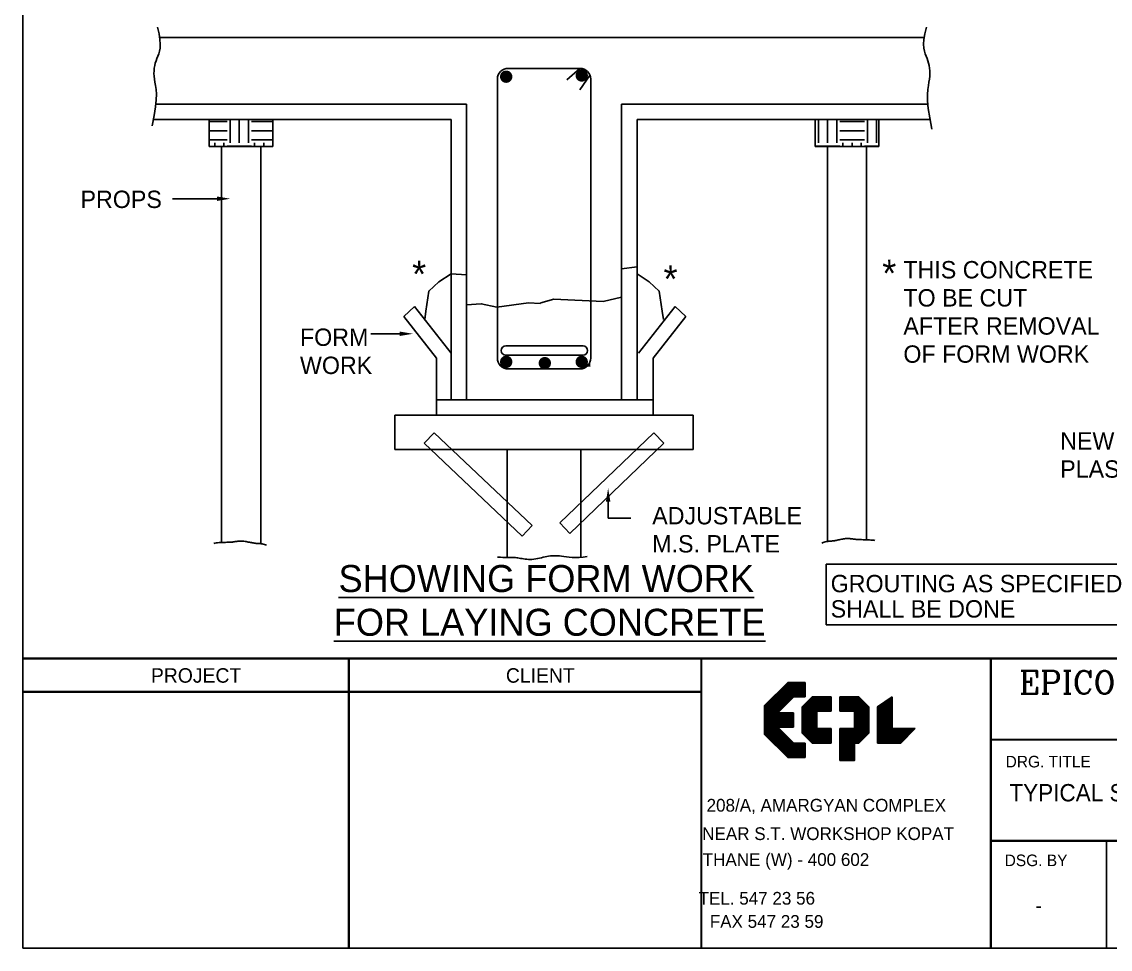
# Model space of a CAD drawing. Header units: millimetres. Extents: x -8855 to 105318, y -17958 to 67465.
# Drawn here: x -7626 to 3653, y 3894 to 13507 of the extents above; entities that cross this region are included whole.
import ezdxf
from ezdxf.lldxf.tags import DXFTag

# ---------------------------------------------------------------- set-up
doc = ezdxf.new("R2010")
doc.units = ezdxf.units.MM
doc.header["$LTSCALE"] = 25
for name, color, linetype in [('9', 3, 'Continuous'), ('DIM', 5, 'Continuous'), ('REN', 3, 'Continuous'), ('TEXT', 2, 'Continuous')]:
    doc.layers.add(name, color=color, linetype=linetype)
doc.styles.add('ROMANC', font='romanc', dxfattribs={"height": 5})
doc.styles.add('ROMANS', font='stylu.ttf')
tags = doc.linetypes.add('HIDDEN2', pattern=[4.7625, 3.175, -1.5875]).pattern_tags.tags
tags[6:7] = [DXFTag(74, 4), DXFTag(75, 0), DXFTag(340, '0'), DXFTag(46, 1.0), DXFTag(50, 0.0), DXFTag(44, 0.0), DXFTag(45, 0.0)]
tags[4:5] = [DXFTag(74, 4), DXFTag(75, 0), DXFTag(340, '0'), DXFTag(46, 1.0), DXFTag(50, 0.0), DXFTag(44, 0.0), DXFTag(45, 0.0)]

# ---------------------------------------------------------------- blocks, each defined once
blk = doc.blocks.new('*X3')
at = {"color": 0}
for p, q in [((97343, 4906), (98027, 5590)), ((97343, 4924), (98009, 5590)), ((97343, 4942), (97991, 5590)), ((97343, 4959), (97974, 5590)), ((97343, 4977), (97956, 5590)), ((97343, 4995), (97938, 5590)), ((97343, 5012), (97921, 5590)), ((97343, 5030), (97903, 5590)), ((97343, 5048), (97885, 5590)), ((97343, 5065), (97868, 5590)), ((97343, 5083), (97850, 5590)), ((97343, 5101), (97832, 5590)), ((97343, 5118), (97815, 5590)), ((97343, 5136), (97797, 5590)), ((97343, 5154), (97779, 5590)), ((97343, 5171), (97762, 5590)), ((97343, 5189), (97744, 5590)), ((97343, 4889), (98043, 5589)), ((97343, 4871), (98043, 5571)), ((97343, 4853), (98043, 5553)), ((97847, 5340), (98043, 5536)), ((97865, 5340), (98043, 5518)), ((97883, 5340), (98043, 5500)), ((97900, 5340), (98043, 5483)), ((97918, 5340), (98043, 5465)), ((97936, 5340), (98043, 5447)), ((97953, 5340), (98043, 5430)), ((97971, 5340), (98043, 5412)), ((97989, 5340), (98043, 5394)), ((98007, 5340), (98043, 5377)), ((98024, 5340), (98043, 5359)), ((98042, 5340), (98043, 5341)), ((97343, 4694), (97714, 5065)), ((97343, 4712), (97696, 5065)), ((97343, 4730), (97678, 5065)), ((97343, 4747), (97661, 5065)), ((97343, 4765), (97643, 5065)), ((97343, 4783), (97625, 5065)), ((97343, 4800), (97608, 5065)), ((97343, 4818), (97590, 5065)), ((97343, 4836), (97572, 5065)), ((97350, 4683), (97732, 5065)), ((97359, 4674), (97749, 5065)), ((97367, 4666), (97767, 5065)), ((97376, 4657), (97785, 5065)), ((97385, 4648), (97802, 5065)), ((97394, 4639), (97820, 5065)), ((97588, 4815), (97838, 5065)), ((97605, 4815), (97843, 5053)), ((97623, 4815), (97843, 5035)), ((97641, 4815), (97843, 5017)), ((97658, 4815), (97843, 5000)), ((97676, 4815), (97843, 4982)), ((97694, 4815), (97843, 4964)), ((97711, 4815), (97843, 4947)), ((97729, 4815), (97843, 4929)), ((97747, 4815), (97843, 4911)), ((97764, 4815), (97843, 4894)), ((97403, 4630), (97579, 4807)), ((97412, 4621), (97588, 4798)), ((97420, 4613), (97597, 4789)), ((97429, 4604), (97606, 4781)), ((97438, 4595), (97615, 4772)), ((97447, 4586), (97624, 4763)), ((97456, 4577), (97633, 4754)), ((97465, 4568), (97641, 4745)), ((97473, 4560), (97650, 4736)), ((97482, 4551), (97659, 4728)), ((97491, 4542), (97668, 4719)), ((97500, 4533), (97677, 4710)), ((97509, 4524), (97686, 4701)), ((97782, 4815), (97843, 4876)), ((97800, 4815), (97843, 4858)), ((97817, 4815), (97843, 4841)), ((97835, 4815), (97843, 4823)), ((97518, 4515), (97694, 4692)), ((97526, 4507), (97703, 4683)), ((97535, 4498), (97712, 4674)), ((97544, 4489), (97721, 4666)), ((97553, 4480), (97730, 4657)), ((97562, 4471), (97739, 4648)), ((97571, 4462), (97747, 4639)), ((97579, 4454), (97756, 4630)), ((97588, 4445), (97765, 4621)), ((97597, 4436), (97774, 4613)), ((97606, 4427), (97783, 4604)), ((97615, 4418), (97792, 4595)), ((97624, 4409), (97800, 4586)), ((97633, 4400), (97809, 4577)), ((97641, 4392), (97818, 4568)), ((97650, 4383), (97827, 4560)), ((97659, 4374), (97836, 4551)), ((97668, 4365), (97845, 4542)), ((97677, 4356), (97861, 4540)), ((97686, 4347), (97878, 4540)), ((97694, 4339), (97896, 4540)), ((97703, 4330), (97914, 4540)), ((97712, 4321), (97931, 4540)), ((97721, 4312), (97949, 4540)), ((97730, 4303), (97967, 4540)), ((97739, 4294), (97984, 4540)), ((97752, 4290), (98002, 4540)), ((97770, 4290), (98020, 4540)), ((97787, 4290), (98037, 4540)), ((97805, 4290), (98043, 4528)), ((97823, 4290), (98043, 4510)), ((97840, 4290), (98043, 4493)), ((97858, 4290), (98043, 4475)), ((97876, 4290), (98043, 4457)), ((97893, 4290), (98043, 4440)), ((97911, 4290), (98043, 4422)), ((97929, 4290), (98043, 4404)), ((97946, 4290), (98043, 4387)), ((97964, 4290), (98043, 4369)), ((97982, 4290), (98043, 4351)), ((97999, 4290), (98043, 4334)), ((98017, 4290), (98043, 4316)), ((98035, 4290), (98043, 4298))]:
    blk.add_line(p, q, dxfattribs=at)
blk = doc.blocks.new('*X4')
at = {"color": 0}
for p, q in [((97993, 4849), (98484, 5340)), ((97993, 4867), (98466, 5340)), ((97993, 4885), (98448, 5340)), ((97993, 4902), (98431, 5340)), ((97993, 4920), (98413, 5340)), ((97993, 4938), (98395, 5340)), ((97993, 4955), (98378, 5340)), ((97993, 4973), (98360, 5340)), ((97993, 4991), (98342, 5340)), ((97993, 5008), (98325, 5340)), ((97993, 5026), (98307, 5340)), ((97993, 5044), (98289, 5340)), ((97993, 5061), (98272, 5340)), ((97993, 5079), (98254, 5340)), ((97993, 5097), (98236, 5340)), ((97993, 5114), (98219, 5340)), ((97993, 5132), (98201, 5340)), ((97993, 5150), (98183, 5340)), ((97993, 5167), (98166, 5340)), ((98251, 5090), (98493, 5332)), ((98269, 5090), (98493, 5314)), ((98287, 5090), (98493, 5296)), ((98305, 5090), (98493, 5279)), ((98643, 5093), (98890, 5340)), ((98643, 5110), (98873, 5340)), ((98643, 5128), (98855, 5340)), ((98643, 5146), (98837, 5340)), ((98643, 5163), (98820, 5340)), ((98643, 5181), (98802, 5340)), ((98643, 5199), (98784, 5340)), ((98643, 5216), (98767, 5340)), ((98643, 5234), (98749, 5340)), ((98643, 5252), (98731, 5340)), ((98643, 5269), (98714, 5340)), ((98643, 5287), (98696, 5340)), ((98643, 5305), (98678, 5340)), ((98643, 5322), (98661, 5340)), ((98658, 5090), (98908, 5340)), ((98676, 5090), (98926, 5340)), ((98693, 5090), (98943, 5340)), ((98711, 5090), (98961, 5340)), ((98729, 5090), (98976, 5337)), ((98746, 5090), (98984, 5328)), ((98764, 5090), (98993, 5319)), ((98782, 5090), (99002, 5310)), ((98799, 5090), (99011, 5302)), ((98817, 5090), (99020, 5293)), ((98835, 5090), (99029, 5284)), ((98853, 5090), (99037, 5275)), ((98870, 5090), (99046, 5266)), ((99293, 5089), (99543, 5339)), ((99293, 5071), (99543, 5321)), ((99293, 5106), (99492, 5306)), ((99293, 5053), (99543, 5303)), ((99293, 5036), (99543, 5286)), ((99293, 5124), (99437, 5268)), ((99293, 5018), (99543, 5268)), ((97993, 4832), (98243, 5082)), ((98322, 5090), (98493, 5261)), ((98340, 5090), (98493, 5243)), ((98358, 5090), (98493, 5225)), ((98375, 5090), (98493, 5208)), ((98393, 5090), (98493, 5190)), ((98411, 5090), (98493, 5172)), ((98428, 5090), (98493, 5155)), ((98446, 5090), (98493, 5137)), ((98464, 5090), (98493, 5119)), ((98481, 5090), (98493, 5102)), ((98888, 5090), (99055, 5257)), ((98893, 5077), (99064, 5249)), ((98893, 5060), (99073, 5240)), ((98893, 5042), (99082, 5231)), ((98893, 5024), (99090, 5222)), ((98893, 5007), (99099, 5213)), ((98893, 4989), (99108, 5204)), ((98893, 4971), (99117, 5196)), ((98893, 4954), (99126, 5187)), ((98893, 4936), (99135, 5178)), ((98893, 4918), (99143, 5168)), ((98893, 4901), (99143, 5151)), ((98893, 4883), (99143, 5133)), ((98893, 4865), (99143, 5115)), ((98893, 4848), (99143, 5098)), ((98893, 4830), (99143, 5080)), ((99293, 5000), (99543, 5250)), ((99293, 4982), (99543, 5232)), ((99293, 5142), (99381, 5230)), ((99293, 4965), (99543, 5215)), ((99293, 4947), (99543, 5197)), ((99293, 5159), (99326, 5192)), ((99293, 4929), (99543, 5179)), ((99293, 4912), (99543, 5162)), ((99293, 4894), (99543, 5144)), ((99293, 4876), (99543, 5126)), ((99293, 4859), (99543, 5109)), ((99293, 4841), (99543, 5091)), ((97993, 4814), (98243, 5064)), ((97993, 4796), (98243, 5046)), ((97993, 4779), (98243, 5029)), ((97993, 4761), (98243, 5011)), ((97993, 4743), (98243, 4993)), ((97993, 4725), (98243, 4975)), ((97994, 4709), (98243, 4958)), ((98003, 4700), (98243, 4940)), ((98012, 4692), (98243, 4922)), ((98021, 4683), (98243, 4905)), ((98643, 4527), (99143, 5027)), ((98643, 4509), (99143, 5009)), ((98643, 4492), (99143, 4992)), ((98643, 4474), (99143, 4974)), ((98643, 4456), (99143, 4956)), ((98643, 4439), (99143, 4939)), ((98643, 4421), (99143, 4921)), ((98643, 4403), (99143, 4903)), ((98893, 4812), (99143, 5062)), ((98893, 4795), (99143, 5045)), ((99293, 4823), (99543, 5073)), ((99293, 4806), (99543, 5056)), ((99293, 4788), (99543, 5038)), ((99293, 4770), (99543, 5020)), ((99293, 4753), (99543, 5003)), ((99293, 4735), (99543, 4985)), ((99293, 4717), (99543, 4967)), ((99293, 4700), (99543, 4950)), ((99293, 4682), (99543, 4932)), ((99293, 4664), (99543, 4914)), ((99293, 4647), (99543, 4897)), ((98030, 4674), (98243, 4887)), ((98038, 4665), (98243, 4869)), ((98047, 4656), (98243, 4852)), ((98056, 4647), (98243, 4834)), ((98065, 4639), (98243, 4816)), ((98074, 4630), (98243, 4799)), ((98083, 4621), (98252, 4790)), ((98092, 4612), (98270, 4790)), ((98100, 4603), (98287, 4790)), ((98109, 4594), (98305, 4790)), ((98118, 4585), (98323, 4790)), ((98127, 4577), (98340, 4790)), ((98136, 4568), (98358, 4790)), ((98145, 4559), (98376, 4790)), ((98153, 4550), (98393, 4790)), ((98162, 4541), (98411, 4790)), ((98179, 4540), (98429, 4790)), ((98196, 4540), (98446, 4790)), ((98214, 4540), (98464, 4790)), ((98232, 4540), (98482, 4790)), ((98249, 4540), (98493, 4784)), ((98267, 4540), (98493, 4766)), ((98285, 4540), (98493, 4748)), ((98303, 4540), (98493, 4730)), ((98320, 4540), (98493, 4713)), ((98643, 4386), (99143, 4886)), ((98643, 4368), (99143, 4868)), ((98643, 4350), (99143, 4850)), ((98643, 4332), (99143, 4832)), ((98643, 4315), (99143, 4815)), ((98643, 4297), (99143, 4797)), ((98643, 4545), (98888, 4790)), ((98643, 4562), (98871, 4790)), ((98643, 4580), (98853, 4790)), ((98643, 4598), (98835, 4790)), ((98643, 4615), (98818, 4790)), ((98643, 4633), (98800, 4790)), ((98643, 4651), (98782, 4790)), ((98643, 4668), (98765, 4790)), ((98643, 4686), (98747, 4790)), ((98643, 4704), (98729, 4790)), ((98643, 4721), (98712, 4790)), ((98643, 4739), (98694, 4790)), ((98643, 4757), (98676, 4790)), ((98643, 4774), (98659, 4790)), ((98904, 4540), (99143, 4779)), ((98921, 4540), (99143, 4762)), ((98939, 4540), (99143, 4744)), ((98957, 4540), (99143, 4726)), ((99292, 4540), (99542, 4790)), ((99293, 4629), (99543, 4879)), ((99293, 4611), (99543, 4861)), ((99293, 4594), (99543, 4844)), ((99293, 4576), (99543, 4826)), ((99293, 4558), (99543, 4808)), ((99310, 4540), (99560, 4790)), ((99328, 4540), (99578, 4790)), ((99345, 4540), (99595, 4790)), ((99363, 4540), (99613, 4790)), ((99381, 4540), (99631, 4790)), ((99399, 4540), (99649, 4790)), ((99416, 4540), (99666, 4790)), ((99434, 4540), (99684, 4790)), ((99452, 4540), (99702, 4790)), ((99469, 4540), (99719, 4790)), ((99487, 4540), (99737, 4790)), ((99505, 4540), (99755, 4790)), ((99522, 4540), (99772, 4790)), ((99540, 4540), (99790, 4790)), ((99558, 4540), (99808, 4790)), ((99575, 4540), (99825, 4790)), ((99593, 4540), (99843, 4790)), ((99611, 4540), (99861, 4790)), ((99628, 4540), (99878, 4790)), ((99646, 4540), (99896, 4790)), ((99664, 4540), (99914, 4790)), ((99681, 4540), (99931, 4790)), ((98338, 4540), (98493, 4695)), ((98356, 4540), (98493, 4677)), ((98373, 4540), (98493, 4660)), ((98391, 4540), (98493, 4642)), ((98409, 4540), (98493, 4624)), ((98426, 4540), (98493, 4607)), ((98444, 4540), (98493, 4589)), ((98462, 4540), (98493, 4571)), ((98479, 4540), (98493, 4554)), ((98643, 4279), (98893, 4529)), ((98643, 4262), (98893, 4512)), ((98643, 4244), (98893, 4494)), ((98657, 4240), (98893, 4476)), ((98674, 4240), (98893, 4459)), ((98692, 4240), (98893, 4441)), ((98710, 4240), (98893, 4423)), ((98727, 4240), (98893, 4406)), ((98745, 4240), (98893, 4388)), ((98763, 4240), (98893, 4370)), ((98780, 4240), (98893, 4353)), ((98798, 4240), (98893, 4335)), ((98816, 4240), (98893, 4317)), ((98833, 4240), (98893, 4300)), ((98851, 4240), (98893, 4282)), ((98869, 4240), (98893, 4264)), ((98886, 4240), (98893, 4247))]:
    blk.add_line(p, q, dxfattribs=at)

msp = doc.modelspace()

# ---------------------------------------------------------------- hatches: boundary and pattern name
h = msp.add_hatch()
h.set_pattern_fill('EARTH', color=256, scale=40, style=0)
h.set_pattern_definition([(0, (116929.1, 35904.2), (254, 254), [254, -254]), (0, (116929.1, 35999.45), (254, 254), [254, -254]), (0, (116929.1, 36094.7), (254, 254), [254, -254]), (90, (116960.84, 36126.45), (-254, 254), [254, -254]), (90, (117056.1, 36126.45), (-254, 254), [254, -254]), (90, (117151.34, 36126.45), (-254, 254), [254, -254])])
h.paths.add_polyline_path([(594.9373, 12493.36385), (594.9373, 12214.14974), (1254.96924, 12214.14974), (1254.96924, 12493.36385)])
h.paths.add_polyline_path([(-5022.75997, 12214.14974), (-5022.75997, 12493.36385), (-5682.79191, 12493.36385), (-5682.79191, 12214.14974)])

# ---------------------------------------------------------------- linework, layer by layer
for p, q in [((-7613.86186, 32141.71581), (-7613.86186, 3906.40728)), ((-6199.95906, 13344.24377), (1728.89934, 13344.24377)), ((-6236.03769, 12653.36385), (-3017.26229, 12653.36385)), ((-3017.26229, 12653.36385), (-3017.26229, 9588.96145)), ((-1410.56038, 9588.96145), (-1410.56038, 12653.36385)), ((-1410.56038, 12653.36385), (1763.93945, 12653.36385)), ((-6262.22496, 12493.36385), (-3177.26229, 12493.36385)), ((-5682.79191, 12493.36385), (-5682.79191, 12214.14974)), ((-5022.75997, 12214.14974), (-5022.75997, 12493.36385)), ((-3177.26229, 12493.36385), (-3177.26229, 9588.96145)), ((-1250.56038, 9588.96145), (-1250.56038, 12493.36385)), ((-1250.56038, 12493.36385), (1785.7707, 12493.36385)), ((594.9373, 12214.14974), (594.9373, 12493.36385)), ((1254.96924, 12493.36385), (1254.96924, 12214.14974)), ((-5682.79191, 12214.14974), (-5022.75997, 12214.14974)), ((-5555.86253, 12214.14974), (-5555.86253, 8107.07082)), ((-5149.68936, 12214.14974), (-5149.68936, 8097.72693)), ((1254.96924, 12214.14974), (594.9373, 12214.14974)), ((721.86669, 12214.14974), (721.86669, 8114.90386)), ((1128.03986, 12214.14974), (1128.03986, 8142.38991)), ((-1410.56038, 10946.31135), (-1250.56038, 10966.28498)), ((-3017.26229, 10882.52686), (-3177.26229, 10893.17946)), ((-3555.23741, 10554.52774), (-3667.26225, 10451.97372)), ((-3177.26229, 10071.98311), (-3555.23741, 10554.52774)), ((-1234.83823, 10071.98311), (-856.86311, 10554.52774)), ((-856.86311, 10554.52774), (-744.83827, 10451.97372)), ((-3328.69227, 10019.73595), (-3667.26225, 10451.97372)), ((-1083.40825, 10019.73595), (-744.83827, 10451.97372)), ((-3328.69227, 10019.73595), (-3328.69227, 9428.96145)), ((-1083.40825, 10019.73595), (-1083.40825, 9428.96145)), ((-3328.69227, 9588.96145), (-1083.40825, 9588.96145)), ((-3760.61632, 9428.96145), (-667.20635, 9428.96145)), ((-3760.61632, 9428.96145), (-3760.61632, 9074.06831)), ((-667.20635, 9428.96145), (-667.20635, 9074.06831)), ((-3352.05436, 9247.13373), (-3455.06409, 9138.55914)), ((-2440.82659, 8176.30518), (-3455.06409, 9138.55914)), ((-2337.81685, 8284.87978), (-3352.05436, 9247.13373)), ((-2050.31738, 8313.47556), (-1075.76831, 9247.13373)), ((-1947.30765, 8204.90096), (-972.75858, 9138.55914)), ((-1075.76831, 9247.13373), (-972.75858, 9138.55914)), ((-667.20635, 9074.06831), (-3760.61632, 9074.06831)), ((-2594.69909, 9074.06831), (-2594.69909, 7955.20201)), ((-1833.12358, 9074.06831), (-1833.12358, 7955.59177)), ((-2337.81685, 8284.87978), (-2440.82659, 8176.30518)), ((-2050.31738, 8313.47556), (-1947.30765, 8204.90096)), ((-7613.86186, 3906.40728), (11865.99782, 3906.40728))]:
    msp.add_line(p, q)
for points in [[(-6219.84105, 13451.59579), (-6202.88566, 13380.86847), (-6193.49593, 13322.39158), (-6190.42314, 13274.33123), (-6192.41861, 13234.85351), (-6198.23362, 13202.12454), (-6206.61949, 13174.31042), (-6216.32751, 13149.57724), (-6226.10899, 13126.09112), (-6234.89885, 13102.31157), (-6242.36656, 13077.87182), (-6248.36522, 13052.69852), (-6252.74792, 13026.7183), (-6255.36775, 12999.85781), (-6256.0778, 12972.0437), (-6254.73117, 12943.2026), (-6251.18096, 12913.26117), (-6245.57407, 12881.76291), (-6239.23264, 12846.71883), (-6233.77265, 12805.7568), (-6230.81006, 12756.50469), (-6231.96082, 12696.59037), (-6238.8409, 12623.64171), (-6253.06627, 12535.28658), (-6276.25288, 12429.15285)], [(1748.78132, 13451.59579), (1731.82594, 13380.86847), (1722.4362, 13322.39158), (1719.36342, 13274.33123), (1721.35888, 13234.85351), (1727.1739, 13202.12454), (1735.55976, 13174.31042), (1745.26778, 13149.57724), (1755.04926, 13126.09112), (1763.83912, 13102.31157), (1771.30684, 13077.87182), (1777.3055, 13052.69852), (1781.68819, 13026.7183), (1784.30802, 12999.85781), (1785.01807, 12972.0437), (1783.67145, 12943.2026), (1780.12123, 12913.26117), (1774.51434, 12881.69625), (1768.17292, 12846.18556), (1762.71293, 12803.95702), (1759.75033, 12752.23853), (1760.90109, 12688.25803), (1767.78118, 12609.24343), (1782.00654, 12512.42265), (1805.19316, 12395.0236)], [(-3177.26229, 10893.17946), (-3303.46774, 10810.28766), (-3407.91894, 10716.40583), (-3439.25408, 10507.77936), (-3450.80965, 10421.20929)], [(-1250.56038, 10893.17946), (-1124.35493, 10810.28766), (-1019.90373, 10716.40583), (-988.56859, 10507.77936), (-977.01302, 10421.20929)], [(-2253.65474, 10586.21658), (-2245.61614, 10592.67329), (-2113.84036, 10631.37967), (-1602.23988, 10608.1559), (-1410.56038, 10651.38121)], [(-3017.26229, 10573.65634), (-2864.84016, 10584.93199), (-2703.95856, 10549.27773), (-2376.49418, 10592.67329), (-2253.65474, 10586.21658)], [(-5088.60681, 8080.74797), (-5100.16694, 8086.4001), (-5111.6869, 8090.66843), (-5123.12653, 8093.77359), (-5134.44568, 8095.93617), (-5145.60418, 8097.37677), (-5156.56187, 8098.316), (-5167.27858, 8098.97446), (-5177.71416, 8099.57275), (-5187.84964, 8100.29583), (-5197.75084, 8101.18603), (-5207.50478, 8102.25004), (-5217.19848, 8103.49453), (-5226.91895, 8104.92621), (-5236.75321, 8106.55175), (-5246.78828, 8108.37784), (-5257.11119, 8110.41117), (-5267.77993, 8112.63948), (-5278.7365, 8114.97474), (-5289.89389, 8117.31001), (-5301.16506, 8119.53833), (-5312.46302, 8121.55272), (-5323.70073, 8123.24624), (-5334.79117, 8124.51192), (-5345.64734, 8125.24281), (-5356.20341, 8125.3676), (-5366.47834, 8124.95759), (-5376.51229, 8124.11974), (-5386.34544, 8122.96102), (-5396.01793, 8121.58837), (-5405.56993, 8120.10877), (-5415.04161, 8118.62917), (-5424.47312, 8117.25653), (-5433.92694, 8116.07496), (-5443.55479, 8115.07724), (-5453.53072, 8114.23326), (-5464.02876, 8113.51296), (-5475.22295, 8112.88624), (-5487.28733, 8112.32304), (-5500.39594, 8111.79326), (-5514.72282, 8111.26682), (-5530.33044, 8110.70918), (-5546.83503, 8110.06798), (-5563.74124, 8109.2864), (-5580.55375, 8108.30761), (-5596.7772, 8107.0748), (-5611.91627, 8105.53113), (-5625.47561, 8103.6198), (-5636.95988, 8101.28396)], [(665.75664, 8104.62364), (677.26355, 8110.38334), (688.7432, 8114.75893), (700.15337, 8117.97064), (711.45186, 8120.23869), (722.59644, 8121.7833), (733.54489, 8122.82469), (744.255, 8123.58307), (754.68455, 8124.27867), (764.81284, 8125.09624), (774.70531, 8126.07874), (784.4489, 8127.23367), (794.13057, 8128.56853), (803.83726, 8130.0908), (813.65594, 8131.80799), (823.67354, 8133.72759), (833.97703, 8135.85711), (844.62453, 8138.18482), (855.55885, 8140.62217), (866.69397, 8143.0614), (877.94387, 8145.39474), (889.22254, 8147.51441), (900.44397, 8149.31267), (911.52213, 8150.68173), (922.37101, 8151.51384), (932.92545, 8151.73707), (943.20376, 8151.42291), (953.24509, 8150.67868), (963.08862, 8149.61171), (972.77349, 8148.32934), (982.33888, 8146.93889), (991.82394, 8145.54769), (1001.26784, 8144.26307), (1010.73227, 8143.16973), (1020.36901, 8142.26184), (1030.35238, 8141.51094), (1040.85668, 8140.88858), (1052.05623, 8140.3663), (1064.12533, 8139.91563), (1077.23831, 8139.50813), (1091.56948, 8139.11533), (1107.18162, 8138.70329), (1123.69147, 8138.21605), (1140.60424, 8137.59218), (1157.42515, 8136.77023), (1173.65939, 8135.68878), (1188.8122, 8134.28638), (1202.38877, 8132.50158), (1213.89433, 8130.27296)], [(-2694.93962, 7959.08218), (-2664.42864, 7956.57208), (-2639.55192, 7955.02364), (-2619.45, 7954.25406), (-2603.26341, 7954.08054), (-2590.13268, 7954.32029), (-2579.19837, 7954.79051), (-2569.601, 7955.30843), (-2560.4811, 7955.69123), (-2551.11451, 7955.7866), (-2541.31819, 7955.56407), (-2531.04439, 7955.02364), (-2520.24536, 7954.16531), (-2508.87336, 7952.98908), (-2496.88063, 7951.49494), (-2484.21943, 7949.68291), (-2470.842, 7947.55297), (-2456.71387, 7945.13692), (-2441.85361, 7942.59372), (-2426.29303, 7940.11409), (-2410.06399, 7937.88878), (-2393.1983, 7936.10854), (-2375.72781, 7934.96409), (-2357.68434, 7934.64619), (-2339.09972, 7935.34558), (-2320.02437, 7937.18278), (-2300.58295, 7939.99753), (-2280.9187, 7943.55934), (-2261.17488, 7947.63774), (-2241.49472, 7952.00226), (-2222.02147, 7956.42241), (-2202.89836, 7960.66771), (-2184.26866, 7964.50769), (-2166.19999, 7967.74299), (-2148.45759, 7970.29878), (-2130.73111, 7972.13135), (-2112.71018, 7973.19698), (-2094.08444, 7973.45196), (-2074.54353, 7972.85259), (-2053.77708, 7971.35514), (-2031.47474, 7968.91591), (-2007.33675, 7965.59451), (-1981.1058, 7961.86381), (-1952.53519, 7958.30001), (-1921.37824, 7955.4793), (-1887.38823, 7953.97788), (-1850.31848, 7954.37195), (-1809.92228, 7957.23769), (-1765.95294, 7963.15131)]]:
    msp.add_lwpolyline(points)
at = {"layer": '9'}
msp.add_line((-7613.86186, 3906.40728), (11865.99782, 3906.40728), dxfattribs=at)
at = {"layer": 'DIM'}
for p, q in [((-5604.43582, 11673.20037), (-6065.27686, 11673.20037)), ((-3710.87642, 10273.08829), (-4007.8518, 10273.08829)), ((-1549.86605, 8532.96016), (-1549.86605, 8363.84443)), ((-1549.86605, 8363.84443), (-1313.17102, 8363.84443))]:
    msp.add_line(p, q, dxfattribs=at)
for points in [[(-5604.43582, 11696.53371), (-5604.43582, 11649.86704), (-5464.43582, 11673.20037)], [(-3710.87642, 10296.42163), (-3710.87642, 10249.75496), (-3570.87642, 10273.08829)], [(-1573.19938, 8532.96016), (-1526.53272, 8532.96016), (-1549.86605, 8672.96016)]]:
    msp.add_solid(points, dxfattribs=at)
at = {"layer": 'REN', "linetype": 'HIDDEN2'}
for p, q in [((-2585.26229, 13024.24377), (-1842.56038, 13024.24377)), ((-2697.26229, 12912.24377), (-2697.26229, 10020.96145)), ((-1730.56038, 10020.96145), (-1730.56038, 12912.24377)), ((-2585.26229, 9908.96145), (-1842.56038, 9908.96145))]:
    msp.add_line(p, q, dxfattribs=at)
at = {"layer": 'REN'}
for p, q in [((-1843.34202, 13021.57051), (-1978.10557, 12905.47107)), ((-1736.99965, 12956.44883), (-1842.32451, 12800.54842)), ((-2658.15521, 10098.85801), (-2658.15521, 10098.58757)), ((-1809.9556, 10146.85801), (-2610.15521, 10146.85801)), ((-2610.15521, 10050.58757), (-1809.9556, 10050.58757)), ((-1761.9556, 10098.58757), (-1761.9556, 10098.85801))]:
    msp.add_line(p, q, dxfattribs=at)
at = {"layer": 'REN', "const_width": 64}
for points in [[(-2638.14743, 12937.84368, 1), (-2574.14743, 12937.84368, 1)], [(-1855.43572, 12950.05736, 1), (-1791.43572, 12950.05736, 1)], [(-2638.14743, 9982.12063, 1), (-2574.14743, 9982.12063, 1)], [(-1855.43572, 9982.12063, 1), (-1791.43572, 9982.12063, 1)], [(-2238.05026, 9968.74552, 1), (-2174.05026, 9968.74552, 1)]]:
    msp.add_lwpolyline(points, format="xyb", close=True, dxfattribs=at)
at = {"layer": 'REN'}
for centre, radius, start, end in [((-2585.26229, 12912.24377), 112, 90, 180), ((-1842.56038, 12912.24377), 112, 0, 90), ((-2610.15521, 10098.85801), 48, 90, 180), ((-2610.15521, 10098.58757), 48, 180, 270), ((-1809.9556, 10098.85801), 48, 0, 90), ((-1809.9556, 10098.58757), 48, 270, 0), ((-2585.26229, 10020.96145), 112, 180, 270), ((-1842.56038, 10020.96145), 112, 270, 0)]:
    msp.add_arc(centre, radius, start, end, dxfattribs=at)
msp.add_solid([(-1735.36424, 9930.32523), (-1735.36424, 9967.65857), (-1847.36424, 9948.9919)], dxfattribs=at)
at = {"layer": 'TEXT'}
for p, q in [((71.70998, 6420.50226), (311.70998, 6660.50226)), ((311.70998, 6660.50226), (491.70998, 6660.50226)), ((491.70998, 6660.50226), (491.70998, 6510.50226)), ((208.84201, 6345.50226), (373.84201, 6510.50226)), ((373.84201, 6510.50226), (491.70998, 6510.50226)), ((461.70998, 6408.19744), (564.0148, 6510.50226)), ((564.0148, 6510.50226), (761.70998, 6510.50226)), ((761.70998, 6510.50226), (761.70998, 6360.50226)), ((1049.40516, 6510.50226), (851.70998, 6510.50226)), ((851.70998, 6510.50226), (851.70998, 6360.50226)), ((1151.70998, 6408.19744), (1049.40516, 6510.50226)), ((1241.70998, 6408.19744), (1391.70998, 6510.50226)), ((1391.70998, 6510.50226), (1391.70998, 6180.50226)), ((71.70998, 6420.50226), (71.70998, 6120.50226)), ((208.84201, 6345.50226), (371.70998, 6345.50226)), ((371.70998, 6345.50226), (371.70998, 6195.50226)), ((461.70998, 6408.19744), (461.70998, 6132.80708)), ((611.70998, 6360.50226), (611.70998, 6180.50226)), ((611.70998, 6360.50226), (761.70998, 6360.50226)), ((1001.70998, 6360.50226), (851.70998, 6360.50226)), ((1001.70998, 6360.50226), (1001.70998, 6180.50226)), ((1151.70998, 6408.19744), (1151.70998, 6132.80708)), ((1241.70998, 6408.19744), (1241.70998, 6030.50226)), ((71.70998, 6120.50226), (311.70998, 5880.50226)), ((208.84201, 6195.50226), (373.84201, 6030.50226)), ((208.84201, 6195.50226), (371.70998, 6195.50226)), ((461.70998, 6132.80708), (564.0148, 6030.50226)), ((611.70998, 6180.50226), (761.70998, 6180.50226)), ((761.70998, 6180.50226), (761.70998, 6030.50226)), ((851.70998, 6180.50226), (851.70998, 5850.50226)), ((1001.70998, 6180.50226), (851.70998, 6180.50226)), ((1151.70998, 6132.80708), (1049.40516, 6030.50226)), ((1631.70998, 6180.50226), (1391.70998, 6180.50226)), ((1631.70998, 6180.50226), (1481.70998, 6030.50226)), ((373.84201, 6030.50226), (491.70998, 6030.50226)), ((491.70998, 6030.50226), (491.70998, 5880.50226)), ((564.0148, 6030.50226), (761.70998, 6030.50226)), ((1049.40516, 6030.50226), (1001.70998, 6030.50226)), ((1001.70998, 6030.50226), (1001.70998, 5850.50226)), ((1481.70998, 6030.50226), (1241.70998, 6030.50226)), ((311.70998, 5880.50226), (491.70998, 5880.50226)), ((1001.70998, 5850.50226), (851.70998, 5850.50226))]:
    msp.add_line(p, q, dxfattribs=at)
at = {"layer": 'TEXT', "color": 1}
msp.add_line((3615.99782, 3906.40728), (3615.99782, 5016.40728), dxfattribs=at)
at = {"layer": 'TEXT'}
msp.add_lwpolyline([(710.08396, 7885.82177), (4127.24668, 7885.82177), (4127.24668, 7258.1333), (710.08396, 7258.1333)], close=True, dxfattribs=at)
at = {"layer": 'TEXT', "color": 1, "const_width": 24}
for points in [[(-7613.86186, 6906.40728), (11865.99782, 6906.40728)], [(-4235.30482, 3906.40728), (-4235.30482, 6906.40728)], [(-584.00218, 3906.40728), (-584.00218, 6906.40728)], [(2415.99782, 3906.40728), (2415.99782, 6906.40728)], [(-7613.86186, 6561.40728), (-584.00218, 6561.40728)], [(2415.99782, 6066.40728), (11865.99782, 6066.40728)], [(2415.99782, 5016.40728), (11865.99782, 5016.40728)]]:
    msp.add_lwpolyline(points, dxfattribs=at)

# ---------------------------------------------------------------- block references
at = {"layer": 'TEXT', "xscale": 0.5999999999767169, "yscale": 0.5999999999767169, "zscale": 0.6}
for name in ['*X3', '*X4']:
    msp.add_blockref(name, (-58334.00218, 3306.40728), dxfattribs=at)

# ---------------------------------------------------------------- texts
at = {"layer": 'TEXT'}
for s, height, style, p in [('PROPS', 180, 'ROMANS', (-7016.87906, 11576.73082)), ('*', 280, 'ROMANS', (-3581.0954, 10752.06826)), ('*', 280, 'ROMANS', (-976.16449, 10701.73361)), ('*', 280, 'ROMANS', (1290.4926, 10760.53014)), ('THIS CONCRETE', 180, 'ROMANS', (1509.66914, 10847.02342)), ('TO BE CUT', 180, 'ROMANS', (1509.66914, 10555.59484)), ('AFTER REMOVAL', 180, 'ROMANS', (1509.66914, 10264.16627)), ('FORM', 180, 'ROMANS', (-4743.03314, 10147.72208)), ('OF FORM WORK', 180, 'ROMANS', (1509.66914, 9972.7377)), ('WORK', 180, 'ROMANS', (-4743.03314, 9856.29351)), ('NEW PROTECTIVE', 180, 'ROMANS', (3134.68838, 9072.93581)), ('PLASTER', 180, 'ROMANS', (3134.68838, 8781.50724)), ('ADJUSTABLE', 180, 'ROMANS', (-1092.91195, 8297.84411)), ('M.S. PLATE', 180, 'ROMANS', (-1092.91195, 8006.41554)), ('%%uSHOWING FORM WORK', 280, 'ROMANS', (-4343.36149, 7596.48758)), ('GROUTING AS SPECIFIED', 180, 'ROMANS', (756.30736, 7594.20229)), ('SHALL BE DONE', 180, 'ROMANS', (756.30736, 7332.1813)), ('%%UFOR LAYING CONCRETE', 280, 'ROMANS', (-4392.67399, 7143.15425)), (' PROJECT', 150, 'ROMANS', (-6343.3317, 6656.93349)), (' CLIENT', 150, 'ROMANS', (-2664.71078, 6656.93349)), ('EPICONS CONSULTANTS PVT. LTD.', 240, 'ROMANC', (2709.57281, 6540.4954)), (' DRG. TITLE', 120, 'ROMANS', (2524.43051, 5778.85775)), ('208/A, AMARGYAN COMPLEX', 132, 'ROMANS', (-529.66217, 5320.67765)), ('NEAR S.T. WORKSHOP KOPAT', 132, 'ROMANS', (-574.91296, 5026.01497)), ('THANE (W) - 400 602', 132, 'ROMANS', (-569.90301, 4757.96466)), (' DSG. BY', 120, 'ROMANS', (2514.25558, 4755.65157)), (' TEL. 547 23 56', 132, 'ROMANS', (-661.97886, 4356.48184)), ('-', 150, 'ROMANS', (2879.4197, 4272.40979)), ('FAX 547 23 59', 132, 'ROMANS', (-496.368, 4116.31304))]:
    msp.add_text(s, height=height, dxfattribs=dict(at, style=style)).set_placement(p)
at = {"layer": 'TEXT', "style": 'ROMANS', "width": 0.969895}
msp.add_text('TYPICAL STAGES OF REPAIRS TO R.C.C. ELEMENTS', height=180, dxfattribs=at).set_placement((2607.82701, 5426.56225))

doc.saveas('drawing.dxf')
